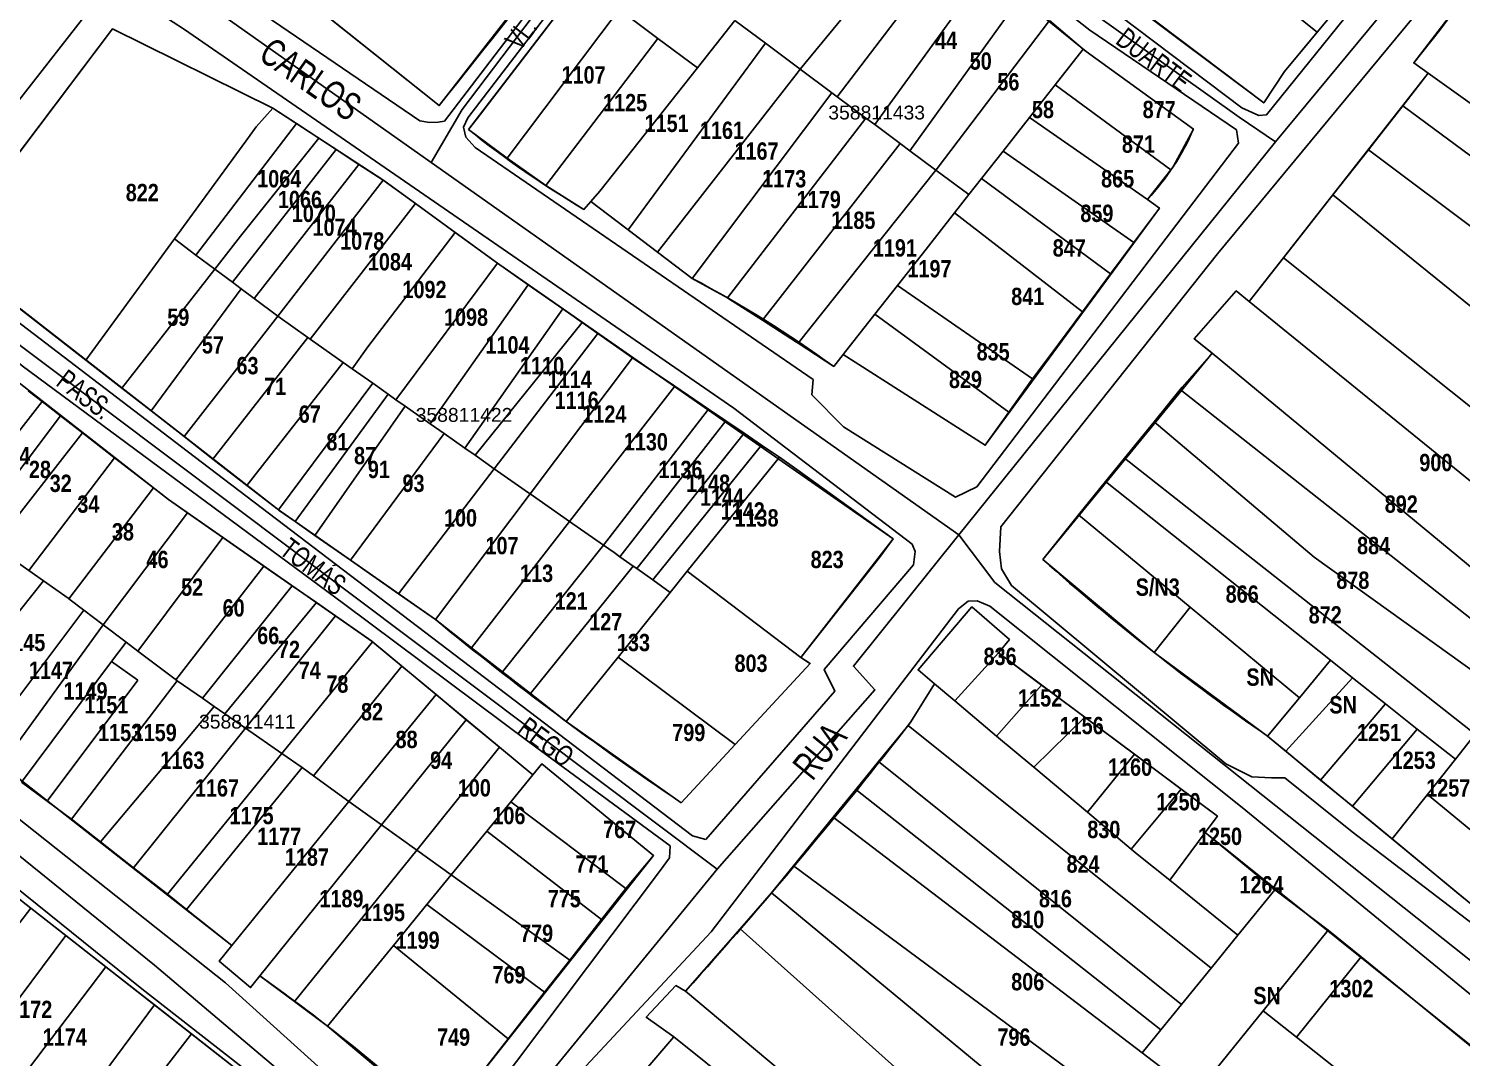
# Model space of a CAD drawing. Extents: x 199665 to 201826, y 4836581 to 4838476.
# Drawn here: x 200654.4 to 200861.5, y 4837666.3 to 4837814.9 of the extents above; entities that cross this region are included whole.
import ezdxf
from ezdxf.enums import TextEntityAlignment as Align

# ---------------------------------------------------------------- set-up
doc = ezdxf.new("R2010")
doc.units = 0
doc.header["$LTSCALE"] = 1.5
doc.header["$MEASUREMENT"] = 0
for name, color, linetype in [('CD-MALHA-LOTES', 40, 'CONTINUOUS'), ('CD_TXT_QUADRA', 7, 'CONTINUOUS'), ('RU-QUADRAS', 6, 'CONTINUOUS'), ('SV-EIXO-RUA-N-PAV', 6, 'CONTINUOUS'), ('SV-EIXO-RUA-PAV', 20, 'CONTINUOUS'), ('SV-RUA-NAO-PAV-S-GUIA-C-GUIA', 7, 'CONTINUOUS'), ('SV-RUA-PAVIM-S-GUIA-C-GUIA', 7, 'CONTINUOUS'), ('SV-TXT-RUA-N-PAV-S-GUIA-C-GUIA', 7, 'CONTINUOUS'), ('SV-TXT-RUA-PAV-S-GUIA-C-GUIA', 7, 'CONTINUOUS'), ('Th_NmrPort', 1, 'CONTINUOUS')]:
    doc.layers.add(name, color=color, linetype=linetype)
doc.styles.add('ARIAL', font='ARIAL.TTF')
doc.styles.add('MONOTXT', font='ARIAL.TTF', dxfattribs={"height": 0.2})
doc.styles.get("Standard").update_dxf_attribs({"font": 'swisscbo.ttf'})

msp = doc.modelspace()

# ---------------------------------------------------------------- linework, layer by layer
at = {"layer": 'CD-MALHA-LOTES', "linetype": 'Continuous'}
for p, q in [((200751.62, 4837852.58), (200713.73, 4837803.77)), ((200713.73, 4837803.77), (200679.52, 4837831.05)), ((200783.49, 4837830.42), (200765.92, 4837809.01)), ((200821.08, 4837830.01), (200840.63, 4837814.39)), ((200788.14, 4837827.13), (200771.27, 4837805.04)), ((200776.69, 4837801.01), (200792.92, 4837823.42)), ((200734.37, 4837821.66), (200719.21, 4837801.88)), ((200858.32, 4837814.61), (200862.75, 4837820.57)), ((200797.88, 4837819.57), (200781.76, 4837797.24)), ((200832.92, 4837804.16), (200813.04, 4837819.11)), ((200844.64, 4837819.21), (200840.63, 4837814.39)), ((200739.73, 4837817.66), (200723.57, 4837796.16)), ((200745.35, 4837813.46), (200739.73, 4837817.66)), ((200642.3, 4837782.81), (200666.5, 4837814.84)), ((200666.5, 4837814.84), (200689.67, 4837803.41)), ((200756.46, 4837816.05), (200751.05, 4837809.21)), ((200756.46, 4837816.05), (200760.88, 4837812.76)), ((200801.98, 4837816.08), (200785.7, 4837794.68)), ((200801.98, 4837816.08), (200806.83, 4837811.92)), ((200840.63, 4837814.39), (200835.91, 4837808.7)), ((200854.62, 4837809.92), (200858.32, 4837814.61)), ((200729.13, 4837792.21), (200745.35, 4837813.46)), ((200741.06, 4837785.81), (200760.88, 4837812.76)), ((200745.35, 4837813.46), (200751.05, 4837809.21)), ((200760.88, 4837812.76), (200765.92, 4837809.01)), ((200806.83, 4837811.92), (200802.76, 4837806.75)), ((200806.83, 4837811.92), (200807.25, 4837811.56)), ((200807.25, 4837811.56), (200822.76, 4837800.38)), ((200751.05, 4837809.21), (200736.95, 4837791.39)), ((200765.47, 4837808.47), (200745.31, 4837782.6)), ((200765.92, 4837809.01), (200765.47, 4837808.47)), ((200765.92, 4837809.01), (200770.49, 4837805.61)), ((200835.91, 4837808.7), (200832.92, 4837804.16)), ((200853.04, 4837803.75), (200856.7, 4837808.43)), ((200856.7, 4837808.43), (200854.62, 4837809.92)), ((200862.76, 4837804.1), (200856.7, 4837808.43)), ((200802.76, 4837806.75), (200799.07, 4837802.06)), ((200802.76, 4837806.75), (200819.48, 4837794.48)), ((200770.49, 4837805.61), (200750.32, 4837778.8)), ((200771.27, 4837805.04), (200770.49, 4837805.61)), ((200771.27, 4837805.04), (200775.4, 4837801.96)), ((200689.67, 4837803.41), (200687.25, 4837800.68)), ((200689.67, 4837803.41), (200693.1, 4837801.17)), ((200719.21, 4837801.88), (200717.97, 4837800.31)), ((200775.4, 4837801.96), (200755.42, 4837775.99)), ((200775.4, 4837801.96), (200776.69, 4837801.01)), ((200799.07, 4837802.06), (200795.25, 4837797.2)), ((200799.07, 4837802.06), (200816.14, 4837790.21)), ((200849.02, 4837798.62), (200853.04, 4837803.75)), ((200853.04, 4837803.75), (200870.41, 4837790.88)), ((200693.1, 4837801.17), (200678.57, 4837782.18)), ((200687.25, 4837800.68), (200686.16, 4837799.17)), ((200693.1, 4837801.17), (200696.32, 4837799.06)), ((200717.97, 4837800.31), (200723.57, 4837796.16)), ((200776.69, 4837801.01), (200780.38, 4837798.27)), ((200822.76, 4837800.38), (200819.83, 4837794.93)), ((200686.16, 4837799.17), (200675.45, 4837784.52)), ((200696.32, 4837799.06), (200685.01, 4837784.88)), ((200696.32, 4837799.06), (200698.82, 4837797.43)), ((200780.38, 4837798.27), (200760.47, 4837772.75)), ((200780.38, 4837798.27), (200781.76, 4837797.24)), ((200848.05, 4837797.38), (200849.02, 4837798.62)), ((200698.82, 4837797.43), (200683.84, 4837778.24)), ((200698.82, 4837797.43), (200702.12, 4837795.27)), ((200723.57, 4837796.16), (200729.13, 4837792.21)), ((200781.76, 4837797.24), (200785.52, 4837794.45)), ((200795.25, 4837797.2), (200792.12, 4837793.23)), ((200795.25, 4837797.2), (200814.17, 4837784)), ((200848.05, 4837797.38), (200842.91, 4837790.85)), ((200865.35, 4837784.4), (200848.05, 4837797.38)), ((200702.12, 4837795.27), (200686.97, 4837775.89)), ((200702.12, 4837795.27), (200705.64, 4837792.97)), ((200785.52, 4837794.45), (200765.63, 4837769.42)), ((200785.7, 4837794.68), (200785.52, 4837794.45)), ((200790.29, 4837790.9), (200785.52, 4837794.45)), ((200819.48, 4837794.48), (200816.14, 4837790.21)), ((200819.83, 4837794.93), (200819.48, 4837794.48)), ((200705.64, 4837792.97), (200690.38, 4837773.34)), ((200705.64, 4837792.97), (200710.28, 4837789.61)), ((200734.64, 4837788.77), (200729.13, 4837792.21)), ((200736.95, 4837791.39), (200735.65, 4837789.91)), ((200790.29, 4837790.9), (200792.12, 4837793.23)), ((200792.12, 4837793.23), (200810.78, 4837779.44)), ((200710.28, 4837789.61), (200695.07, 4837770.03)), ((200710.28, 4837789.61), (200716.03, 4837785.42)), ((200735.65, 4837789.91), (200734.64, 4837788.77)), ((200741.06, 4837785.81), (200735.65, 4837789.91)), ((200790.29, 4837790.9), (200788.23, 4837788.28)), ((200816.14, 4837790.21), (200817.85, 4837788.95)), ((200835.77, 4837781.78), (200842.91, 4837790.85)), ((200842.91, 4837790.85), (200892.9, 4837750.48)), ((200784.11, 4837783.03), (200788.23, 4837788.28)), ((200788.23, 4837788.28), (200806.72, 4837773.99)), ((200817.85, 4837788.95), (200814.17, 4837784)), ((200716.03, 4837785.42), (200703.4, 4837768.93)), ((200716.03, 4837785.42), (200722.14, 4837780.99)), ((200745.31, 4837782.6), (200741.06, 4837785.81)), ((200662.64, 4837767), (200675.45, 4837784.52)), ((200675.45, 4837784.52), (200678.57, 4837782.18)), ((200685.01, 4837784.88), (200681.3, 4837780.14)), ((200814.17, 4837784), (200810.78, 4837779.44)), ((200662.64, 4837767), (200642.3, 4837782.81)), ((200678.57, 4837782.18), (200681.3, 4837780.14)), ((200750.32, 4837778.8), (200745.31, 4837782.6)), ((200779.96, 4837777.77), (200784.11, 4837783.03)), ((200830.82, 4837775.48), (200835.77, 4837781.78)), ((200835.77, 4837781.78), (200886.06, 4837741.71)), ((200681.3, 4837780.14), (200667.84, 4837762.95)), ((200681.3, 4837780.14), (200683.84, 4837778.24)), ((200722.14, 4837780.99), (200707.48, 4837761.27)), ((200722.14, 4837780.99), (200726.57, 4837777.89)), ((200810.78, 4837779.44), (200806.72, 4837773.99)), ((200685.12, 4837777.28), (200672.09, 4837759.65)), ((200683.84, 4837778.24), (200685.12, 4837777.28)), ((200685.12, 4837777.28), (200686.97, 4837775.89)), ((200726.57, 4837777.89), (200712.44, 4837757.78)), ((200726.57, 4837777.89), (200731.59, 4837774.38)), ((200755.42, 4837775.99), (200750.32, 4837778.8)), ((200776.7, 4837773.62), (200779.96, 4837777.77)), ((200779.96, 4837777.77), (200799.5, 4837764.28)), ((200822.86, 4837770.09), (200828.95, 4837777)), ((200828.95, 4837777), (200830.82, 4837775.48)), ((200686.97, 4837775.89), (200690.38, 4837773.34)), ((200755.62, 4837775.87), (200755.42, 4837775.99)), ((200760.47, 4837772.75), (200755.62, 4837775.87)), ((200830.82, 4837775.48), (200880.76, 4837734.9)), ((200690.38, 4837773.34), (200676.85, 4837755.94)), ((200690.38, 4837773.34), (200694.72, 4837770.27)), ((200731.59, 4837774.38), (200717.45, 4837754.27)), ((200731.59, 4837774.38), (200734.41, 4837772.41)), ((200765.39, 4837769.58), (200760.47, 4837772.75)), ((200772.14, 4837767.82), (200776.7, 4837773.62)), ((200776.7, 4837773.62), (200796.06, 4837759.47)), ((200806.72, 4837773.99), (200803.24, 4837769.31)), ((200734.41, 4837772.41), (200718.91, 4837753.24)), ((200736.66, 4837770.83), (200721.68, 4837751.29)), ((200734.41, 4837772.41), (200736.66, 4837770.83)), ((200736.66, 4837770.83), (200741.68, 4837767.32)), ((200694.72, 4837770.27), (200681.02, 4837752.7)), ((200694.72, 4837770.27), (200695.07, 4837770.03)), ((200695.07, 4837770.03), (200699.86, 4837766.65)), ((200703.4, 4837768.93), (200701.17, 4837765.73)), ((200765.63, 4837769.42), (200765.39, 4837769.58)), ((200770.77, 4837766.08), (200765.63, 4837769.42)), ((200803.24, 4837769.31), (200799.5, 4837764.28)), ((200823.74, 4837769.4), (200822.86, 4837770.09)), ((200825.47, 4837767.98), (200823.74, 4837769.4)), ((200667.84, 4837762.95), (200662.64, 4837767)), ((200699.86, 4837766.65), (200685.91, 4837748.89)), ((200699.86, 4837766.65), (200701.17, 4837765.73)), ((200741.68, 4837767.32), (200726.86, 4837747.66)), ((200741.68, 4837767.32), (200747.78, 4837763.21)), ((200772.14, 4837767.82), (200770.77, 4837766.08)), ((200792.67, 4837754.7), (200772.14, 4837767.82)), ((200821.15, 4837763.1), (200825.47, 4837767.98)), ((200825.47, 4837767.98), (200874.79, 4837727.25)), ((200701.17, 4837765.73), (200704.12, 4837763.65)), ((200654.33, 4837762.58), (200656.31, 4837761.04)), ((200672.09, 4837759.65), (200667.84, 4837762.95)), ((200704.12, 4837763.65), (200690.48, 4837745.35)), ((200704.12, 4837763.65), (200706.33, 4837762.09)), ((200747.78, 4837763.21), (200732.59, 4837743.67)), ((200747.78, 4837763.21), (200752.68, 4837759.9)), ((200799.35, 4837764.09), (200796.06, 4837759.47)), ((200799.5, 4837764.28), (200799.35, 4837764.09)), ((200817.07, 4837758.07), (200820.85, 4837762.73)), ((200820.85, 4837762.73), (200821.15, 4837763.1)), ((200820.85, 4837762.73), (200871.4, 4837722.9)), ((200656.31, 4837761.04), (200643.39, 4837744.39)), ((200656.31, 4837761.04), (200658.98, 4837758.97)), ((200706.33, 4837762.09), (200692.89, 4837743.66)), ((200708.8, 4837760.34), (200695.77, 4837741.65)), ((200706.33, 4837762.09), (200707.48, 4837761.27)), ((200707.48, 4837761.27), (200708.8, 4837760.34)), ((200708.8, 4837760.34), (200712.44, 4837757.78)), ((200658.98, 4837758.97), (200646.41, 4837742.26)), ((200658.98, 4837758.97), (200662.15, 4837756.51)), ((200676.85, 4837755.94), (200672.09, 4837759.65)), ((200752.68, 4837759.9), (200737.46, 4837740.28)), ((200752.68, 4837759.9), (200755.18, 4837758.22)), ((200796.06, 4837759.47), (200792.67, 4837754.7)), ((200662.15, 4837756.51), (200649.39, 4837740.15)), ((200662.15, 4837756.51), (200666.8, 4837752.9)), ((200714.44, 4837756.38), (200700.89, 4837738.08)), ((200712.44, 4837757.78), (200714.44, 4837756.38)), ((200714.44, 4837756.38), (200717.45, 4837754.27)), ((200755.18, 4837758.22), (200739.85, 4837738.6)), ((200757.81, 4837756.44), (200742.28, 4837736.88)), ((200755.18, 4837758.22), (200757.81, 4837756.44)), ((200757.81, 4837756.44), (200760.34, 4837754.73)), ((200812.8, 4837752.82), (200817.07, 4837758.07)), ((200817.07, 4837758.07), (200840.24, 4837738.55)), ((200681.02, 4837752.7), (200676.85, 4837755.94)), ((200717.45, 4837754.27), (200718.91, 4837753.24)), ((200760.34, 4837754.73), (200744.59, 4837735.24)), ((200760.34, 4837754.73), (200762.92, 4837752.99)), ((200666.8, 4837752.9), (200654.41, 4837736.6)), ((200666.8, 4837752.9), (200672.43, 4837748.53)), ((200685.91, 4837748.89), (200681.02, 4837752.7)), ((200718.91, 4837753.24), (200721.68, 4837751.29)), ((200762.92, 4837752.99), (200749.6, 4837736.49)), ((200762.92, 4837752.99), (200765.45, 4837751.17)), ((200810.06, 4837749.44), (200812.8, 4837752.82)), ((200812.8, 4837752.82), (200863.5, 4837712.94)), ((200721.68, 4837751.29), (200707.84, 4837733.23)), ((200721.68, 4837751.29), (200726.64, 4837747.82)), ((200765.45, 4837751.17), (200779.35, 4837741.2)), ((200672.43, 4837748.53), (200660.21, 4837732.5)), ((200672.43, 4837748.53), (200674.59, 4837746.85)), ((200690.48, 4837745.35), (200685.91, 4837748.89)), ((200806.17, 4837744.65), (200810.06, 4837749.44)), ((200810.06, 4837749.44), (200842.58, 4837723.65)), ((200674.59, 4837746.85), (200677.35, 4837744.93)), ((200726.86, 4837747.66), (200713.18, 4837729.51)), ((200726.64, 4837747.82), (200726.86, 4837747.66)), ((200726.86, 4837747.66), (200732.59, 4837743.67)), ((200677.35, 4837744.93), (200665.17, 4837728.74)), ((200677.35, 4837744.93), (200682.44, 4837741.38)), ((200690.6, 4837745.26), (200690.48, 4837745.35)), ((200692.89, 4837743.66), (200690.6, 4837745.26)), ((200800.97, 4837738.19), (200806.17, 4837744.65)), ((200806.17, 4837744.65), (200822.28, 4837731.31)), ((200695.77, 4837741.65), (200692.89, 4837743.66)), ((200732.59, 4837743.67), (200718.41, 4837725.44)), ((200732.59, 4837743.67), (200737.46, 4837740.28)), ((200682.44, 4837741.38), (200670.18, 4837724.96)), ((200682.44, 4837741.38), (200688.38, 4837737.25)), ((200700.89, 4837738.08), (200695.77, 4837741.65)), ((200737.46, 4837740.28), (200722.86, 4837721.98)), ((200737.46, 4837740.28), (200739.02, 4837739.19)), ((200779.35, 4837741.2), (200777.37, 4837738.49)), ((200652.79, 4837737.75), (200654.41, 4837736.6)), ((200707.84, 4837733.23), (200700.89, 4837738.08)), ((200739.02, 4837739.19), (200739.85, 4837738.6)), ((200739.85, 4837738.6), (200741.77, 4837737.24)), ((200777.37, 4837738.49), (200766.03, 4837724.02)), ((200817.1, 4837724.75), (200800.97, 4837738.19)), ((200840.24, 4837738.55), (200867.99, 4837718.6)), ((200654.41, 4837736.6), (200656.54, 4837735.1)), ((200688.38, 4837737.25), (200675.68, 4837720.81)), ((200688.38, 4837737.25), (200692.48, 4837734.39)), ((200741.77, 4837737.24), (200726.93, 4837718.81)), ((200741.77, 4837737.24), (200742.28, 4837736.88)), ((200742.28, 4837736.88), (200744.59, 4837735.24)), ((200749.6, 4837736.49), (200747.13, 4837733.43)), ((200749.6, 4837736.49), (200766.03, 4837724.02)), ((200656.54, 4837735.1), (200640.99, 4837715.65)), ((200656.54, 4837735.1), (200660.09, 4837732.59)), ((200692.48, 4837734.39), (200679.49, 4837718.15)), ((200692.48, 4837734.39), (200695.98, 4837731.96)), ((200747.13, 4837733.43), (200739.59, 4837724.08)), ((200744.59, 4837735.24), (200747.13, 4837733.43)), ((200660.09, 4837732.59), (200660.21, 4837732.5)), ((200660.21, 4837732.5), (200662.35, 4837730.87)), ((200695.98, 4837731.96), (200682.75, 4837715.88)), ((200695.98, 4837731.96), (200698.73, 4837730.04)), ((200713.18, 4837729.51), (200707.84, 4837733.23)), ((200782.97, 4837722.23), (200790.71, 4837731.35)), ((200790.71, 4837731.35), (200796.17, 4837726.63)), ((200662.35, 4837730.87), (200647.25, 4837710.77)), ((200662.35, 4837730.87), (200665.17, 4837728.74)), ((200698.73, 4837730.04), (200685.72, 4837713.82)), ((200698.73, 4837730.04), (200703.98, 4837726.39)), ((200718.41, 4837725.44), (200713.18, 4837729.51)), ((200822.28, 4837731.31), (200817.1, 4837724.75)), ((200838.09, 4837718.23), (200822.28, 4837731.31)), ((200665.17, 4837728.74), (200650.38, 4837708.33)), ((200665.17, 4837728.74), (200668.48, 4837726.24)), ((200668.48, 4837726.24), (200666.38, 4837723.44)), ((200668.48, 4837726.24), (200670.18, 4837724.96)), ((200704.11, 4837726.28), (200690.98, 4837710.15)), ((200703.98, 4837726.39), (200704.11, 4837726.28)), ((200704.11, 4837726.28), (200708.33, 4837722.78)), ((200722.86, 4837721.98), (200718.41, 4837725.44)), ((200796.17, 4837726.63), (200794.6, 4837724.69)), ((200666.38, 4837723.44), (200653.35, 4837706.02)), ((200666.38, 4837723.44), (200670.16, 4837720.76)), ((200670.18, 4837724.96), (200675.54, 4837720.91)), ((200739.59, 4837724.08), (200732.1, 4837714.8)), ((200739.59, 4837724.08), (200756.53, 4837711.48)), ((200767.38, 4837723.16), (200756.53, 4837711.48)), ((200766.03, 4837724.02), (200767.27, 4837723.24)), ((200767.27, 4837723.24), (200767.38, 4837723.16)), ((200794.6, 4837724.69), (200788.26, 4837717.77)), ((200794.6, 4837724.69), (200800.81, 4837720.06)), ((200817.28, 4837724.6), (200817.1, 4837724.75)), ((200833.48, 4837712.66), (200817.28, 4837724.6)), ((200842.58, 4837723.65), (200838.09, 4837718.23)), ((200845.78, 4837721.11), (200842.58, 4837723.65)), ((200708.33, 4837722.78), (200695.56, 4837706.93)), ((200708.33, 4837722.78), (200713.27, 4837718.69)), ((200726.93, 4837718.81), (200722.86, 4837721.98)), ((200785.33, 4837720.22), (200782.97, 4837722.23)), ((200845.78, 4837721.11), (200836.11, 4837710.49)), ((200850.53, 4837717.34), (200845.78, 4837721.11)), ((200670.16, 4837720.76), (200657.05, 4837703.27)), ((200675.86, 4837720.68), (200660.56, 4837700.68)), ((200675.54, 4837720.91), (200675.68, 4837720.81)), ((200675.68, 4837720.81), (200675.86, 4837720.68)), ((200675.86, 4837720.68), (200679.49, 4837718.15)), ((200785.33, 4837720.22), (200781.93, 4837714.74)), ((200788.26, 4837717.77), (200785.33, 4837720.22)), ((200800.81, 4837720.06), (200794.31, 4837712.69)), ((200800.81, 4837720.06), (200807.05, 4837715.4)), ((200681.18, 4837716.98), (200664.78, 4837697.39)), ((200679.49, 4837718.15), (200681.18, 4837716.98)), ((200681.18, 4837716.98), (200682.75, 4837715.88)), ((200713.27, 4837718.69), (200700.69, 4837703.25)), ((200713.27, 4837718.69), (200717.65, 4837715.05)), ((200732.1, 4837714.8), (200726.93, 4837718.81)), ((200794.31, 4837712.69), (200788.26, 4837717.77)), ((200838.09, 4837718.23), (200833.48, 4837712.66)), ((200850.53, 4837717.34), (200841.15, 4837706.33)), ((200855.13, 4837713.69), (200850.53, 4837717.34)), ((200682.75, 4837715.88), (200685.72, 4837713.82)), ((200717.65, 4837715.05), (200705.41, 4837699.86)), ((200717.65, 4837715.05), (200722.45, 4837711.07)), ((200748.7, 4837703.06), (200732.1, 4837714.8)), ((200807.05, 4837715.4), (200799.68, 4837708.19)), ((200807.05, 4837715.4), (200814.23, 4837710.05)), ((200685.72, 4837713.82), (200669.56, 4837693.67)), ((200685.72, 4837713.82), (200690.98, 4837710.15)), ((200777.26, 4837709.03), (200781.51, 4837714.22)), ((200781.93, 4837714.74), (200781.51, 4837714.22)), ((200781.51, 4837714.22), (200825.31, 4837679.16)), ((200799.68, 4837708.19), (200794.31, 4837712.69)), ((200855.13, 4837713.69), (200845.76, 4837702.54)), ((200860.63, 4837709.33), (200855.13, 4837713.69)), ((200863.5, 4837712.94), (200860.63, 4837709.33)), ((200722.45, 4837711.07), (200710.48, 4837696.22)), ((200722.45, 4837711.07), (200727.28, 4837707.07)), ((200756.53, 4837711.48), (200748.7, 4837703.06)), ((200836.11, 4837710.49), (200833.48, 4837712.66)), ((200690.98, 4837710.15), (200674.46, 4837689.84)), ((200693.9, 4837708.12), (200690.98, 4837710.15)), ((200727.28, 4837707.07), (200728.57, 4837708.68)), ((200728.57, 4837708.68), (200744.73, 4837695.42)), ((200773.94, 4837704.97), (200777.26, 4837709.03)), ((200777.26, 4837709.03), (200821.04, 4837673.91)), ((200814.23, 4837710.05), (200807.46, 4837701.67)), ((200814.23, 4837710.05), (200820.98, 4837705.02)), ((200841.15, 4837706.33), (200836.11, 4837710.49)), ((200860.63, 4837709.33), (200856.59, 4837704.25)), ((200693.9, 4837708.12), (200677.21, 4837687.65)), ((200695.56, 4837706.93), (200693.9, 4837708.12)), ((200695.56, 4837706.93), (200700.69, 4837703.25)), ((200727.28, 4837707.07), (200724.09, 4837703.17)), ((200807.46, 4837701.67), (200799.68, 4837708.19)), ((200657.05, 4837703.27), (200653.35, 4837706.02)), ((200770.67, 4837700.96), (200773.94, 4837704.97)), ((200773.94, 4837704.97), (200818.05, 4837670.23)), ((200820.98, 4837705.02), (200813.78, 4837696.37)), ((200820.98, 4837705.02), (200826.23, 4837701.09)), ((200845.76, 4837702.54), (200841.15, 4837706.33)), ((200660.56, 4837700.68), (200657.05, 4837703.27)), ((200683.75, 4837682.45), (200700.69, 4837703.25)), ((200700.69, 4837703.25), (200705.41, 4837699.86)), ((200724.09, 4837703.17), (200720.62, 4837698.94)), ((200724.09, 4837703.17), (200740.69, 4837690.64)), ((200851.49, 4837697.82), (200845.76, 4837702.54)), ((200856.59, 4837704.25), (200851.49, 4837697.82)), ((200856.59, 4837704.25), (200866.95, 4837695.72)), ((200660.77, 4837700.52), (200660.56, 4837700.68)), ((200664.78, 4837697.39), (200660.77, 4837700.52)), ((200764.95, 4837693.93), (200770.67, 4837700.96)), ((200815.36, 4837666.93), (200770.67, 4837700.96)), ((200813.78, 4837696.37), (200807.46, 4837701.67)), ((200826.23, 4837701.09), (200824.47, 4837698.73)), ((200705.41, 4837699.86), (200687.82, 4837678.04)), ((200705.41, 4837699.86), (200710.48, 4837696.22)), ((200720.62, 4837698.94), (200715.46, 4837692.64)), ((200720.62, 4837698.94), (200737.2, 4837686.19)), ((200824.47, 4837698.73), (200819.35, 4837691.85)), ((200824.47, 4837698.73), (200834.53, 4837690.49)), ((200669.56, 4837693.67), (200664.78, 4837697.39)), ((200710.48, 4837696.22), (200692.82, 4837674.32)), ((200710.48, 4837696.22), (200715.46, 4837692.64)), ((200814.65, 4837695.63), (200813.78, 4837696.37)), ((200861.92, 4837689.21), (200851.49, 4837697.82)), ((200744.73, 4837695.42), (200740.69, 4837690.64)), ((200819.35, 4837691.85), (200814.65, 4837695.63)), ((200674.19, 4837690.06), (200669.56, 4837693.67)), ((200715.46, 4837692.64), (200711.94, 4837688.34)), ((200715.46, 4837692.64), (200732.61, 4837680.33)), ((200761.79, 4837690.05), (200764.95, 4837693.93)), ((200764.95, 4837693.93), (200818.25, 4837654.54)), ((200649.9, 4837691.56), (200654.71, 4837687.8)), ((200674.46, 4837689.84), (200674.19, 4837690.06)), ((200740.69, 4837690.64), (200737.2, 4837686.19)), ((200757.25, 4837684.86), (200761.79, 4837690.05)), ((200761.79, 4837690.05), (200813.09, 4837647.64)), ((200829.17, 4837683.9), (200819.35, 4837691.85)), ((200829.17, 4837683.9), (200834.53, 4837690.49)), ((200834.53, 4837690.49), (200842.26, 4837684.66)), ((200677.21, 4837687.65), (200674.46, 4837689.84)), ((200711.94, 4837688.34), (200707.12, 4837682.45)), ((200711.94, 4837688.34), (200728.95, 4837675.67)), ((200654.71, 4837687.8), (200636.39, 4837664.29)), ((200654.71, 4837687.8), (200659.74, 4837683.87)), ((200683.75, 4837682.45), (200677.21, 4837687.65)), ((200737.2, 4837686.19), (200732.61, 4837680.33)), ((200659.74, 4837683.87), (200642, 4837660.12)), ((200659.74, 4837683.87), (200665.54, 4837679.34)), ((200749.33, 4837675.81), (200757.25, 4837684.86)), ((200757.25, 4837684.86), (200785.96, 4837659.17)), ((200825.31, 4837679.16), (200829.17, 4837683.9)), ((200842.26, 4837684.66), (200832.83, 4837673)), ((200842.26, 4837684.66), (200847, 4837680.79)), ((200681.9, 4837680.18), (200683.75, 4837682.45)), ((200707.12, 4837682.45), (200697.57, 4837670.79)), ((200707.12, 4837682.45), (200723.68, 4837668.94)), ((200686.47, 4837676.36), (200681.9, 4837680.18)), ((200732.61, 4837680.33), (200728.95, 4837675.67)), ((200847, 4837680.79), (200837.66, 4837669.18)), ((200847, 4837680.79), (200863.01, 4837667.76)), ((200665.54, 4837679.34), (200647.7, 4837655.88)), ((200665.54, 4837679.34), (200672.58, 4837673.85)), ((200687.82, 4837678.04), (200686.47, 4837676.36)), ((200692.82, 4837674.32), (200687.82, 4837678.04)), ((200825.31, 4837679.16), (200821.04, 4837673.91)), ((200728.95, 4837675.67), (200723.68, 4837668.94)), ((200743.67, 4837672.07), (200747.96, 4837676.63)), ((200747.96, 4837676.63), (200749.33, 4837675.81)), ((200749.33, 4837675.81), (200802.69, 4837631.25)), ((200672.58, 4837673.85), (200655.12, 4837650.35)), ((200672.58, 4837673.85), (200677.93, 4837669.67)), ((200697.57, 4837670.79), (200692.82, 4837674.32)), ((200821.04, 4837673.91), (200818.05, 4837670.23)), ((200747.64, 4837669.25), (200743.67, 4837672.07)), ((200832.83, 4837673), (200823.14, 4837661.01)), ((200832.83, 4837673), (200837.66, 4837669.18)), ((200677.93, 4837669.67), (200659.71, 4837646.24)), ((200677.93, 4837669.67), (200683.53, 4837665.3)), ((200714.2, 4837656.85), (200697.57, 4837670.79)), ((200747.64, 4837669.25), (200742.72, 4837663.52)), ((200799.92, 4837627.41), (200747.64, 4837669.25)), ((200818.05, 4837670.23), (200815.36, 4837666.93)), ((200723.68, 4837668.94), (200714.2, 4837656.85)), ((200837.66, 4837669.18), (200887.31, 4837630)), ((200823.14, 4837661.01), (200815.36, 4837666.93))]:
    msp.add_line(p, q, dxfattribs=at)
for p in [(200737.46, 4837740.28), (200740.69, 4837690.64)]:
    msp.add_point(p, dxfattribs=at)
at = {"layer": 'RU-QUADRAS', "color": 6, "linetype": 'Continuous'}
for points in [[(200679.52, 4837831.05), (200728.83, 4837895.31), (200726.25, 4837897.37), (200729.72, 4837902.37), (200733.1, 4837900.15), (200758.97, 4837932.37), (200791.12, 4837906.94, -0.015955), (200713.73, 4837803.77)], [(200761.91, 4837856.93, 0.022612), (200797.64, 4837908.03), (200805.79, 4837903.15), (200804.32, 4837901.03), (200825.7, 4837884.53), (200836.01, 4837877.68), (200869.61, 4837852.62), (200855.68, 4837835.07), (200847.35, 4837822.48), (200835.91, 4837808.7), (200832.92, 4837804.16), (200780.68, 4837843.61)], [(200717.97, 4837800.31), (200755.27, 4837848.91), (200767.83, 4837841.49), (200788.14, 4837827.13), (200807.25, 4837811.56), (200822.76, 4837800.38, -0.08533), (200816.14, 4837790.21), (200817.85, 4837788.95), (200792.67, 4837754.7), (200772.14, 4837767.82), (200770.77, 4837766.08, 0.034358), (200750.32, 4837778.8), (200735.65, 4837789.91), (200734.64, 4837788.77, -0.034878)], [(200800.97, 4837738.19), (200825.47, 4837767.98), (200822.86, 4837770.09), (200828.95, 4837777), (200830.82, 4837775.48), (200856.7, 4837808.43), (200854.62, 4837809.92), (200862.75, 4837820.57), (200862, 4837820.98), (200867.29, 4837827.66), (200868.8, 4837826.59), (200882.51, 4837843.61, 0.019879), (200990.42, 4837760.71, 0.021216), (200951.56, 4837713.02), (200953.52, 4837711.48), (200950.26, 4837707.86), (200948.13, 4837709.56), (200925.44, 4837680.46), (200927.7, 4837678.87), (200924.97, 4837675.72), (200921.74, 4837678.1), (200905.92, 4837656.57), (200862.62, 4837688.63), (200833.45, 4837712.68, -0.029729)], [(200642.3, 4837782.81), (200666.5, 4837814.84), (200689.67, 4837803.41), (200705.71, 4837792.92), (200722.01, 4837781.08), (200779.35, 4837741.2), (200766.03, 4837724.02), (200767.38, 4837723.16), (200748.7, 4837703.06, -0.023069), (200713.18, 4837729.51), (200690.48, 4837745.35)], [(200609.39, 4837742.67), (200632.1, 4837771.06), (200631.13, 4837771.82), (200635.37, 4837777.42), (200674.59, 4837746.85), (200704.02, 4837726.36), (200727.28, 4837707.07), (200728.57, 4837708.68), (200744.73, 4837695.42), (200714.2, 4837656.85, 0.02913), (200687.82, 4837678.04), (200686.47, 4837676.36), (200681.9, 4837680.18), (200683.75, 4837682.45), (200623.24, 4837729.79), (200623.93, 4837730.65)]]:
    msp.add_lwpolyline(points, format="xyb", close=True, dxfattribs=at)
msp.add_lwpolyline([(200742.72, 4837663.52), (200747.64, 4837669.25), (200743.67, 4837672.07), (200747.96, 4837676.63), (200749.33, 4837675.81, 0.017319), (200781.93, 4837714.74), (200785.33, 4837720.22), (200782.97, 4837722.23), (200790.71, 4837731.35), (200796.17, 4837726.63), (200794.6, 4837724.69), (200826.23, 4837701.09), (200824.47, 4837698.73), (200896.28, 4837641.2)], format="xyb", dxfattribs=at)
msp.add_lwpolyline([(200556.82, 4837674.08), (200557.41, 4837676.45), (200596.23, 4837725.81), (200619.23, 4837708.23), (200622.65, 4837712.84), (200706.44, 4837647.34), (200692.43, 4837628.3), (200690.38, 4837629.84), (200659.85, 4837590.67), (200641.63, 4837603.81), (200643.1, 4837605.77), (200600.02, 4837637.61), (200598.58, 4837635.77), (200570.97, 4837660.48), (200557.64, 4837671.59)], close=True, dxfattribs=at)
at = {"layer": 'SV-EIXO-RUA-N-PAV'}
for p, q in [((200712.59, 4837795.56), (200663.61, 4837830.1)), ((200788.86, 4837741.76), (200712.59, 4837795.56)), ((200672.56, 4837679.6), (200594.06, 4837742.8)), ((200794.04, 4837734.85), (200788.86, 4837741.76)), ((200907.26, 4837644.97), (200794.04, 4837734.85)), ((200713.95, 4837644.66), (200672.56, 4837679.6))]:
    msp.add_line(p, q, dxfattribs=at)
for points in [[(200712.59, 4837795.56), (200717.04, 4837803.19), (200756.91, 4837855.8), (200799.05, 4837915.7)], [(200834.65, 4837798.54), (200829.39, 4837802.09), (200808.08, 4837817.26), (200783.76, 4837836.23), (200756.91, 4837855.8)], [(200881.09, 4837854.56), (200834.65, 4837798.54), (200788.86, 4837741.76), (200773.61, 4837722.78), (200776.71, 4837719.37), (200753.89, 4837693.44), (200713.95, 4837644.66), (200671.94, 4837593.93)]]:
    msp.add_lwpolyline(points, dxfattribs=at)
at = {"layer": 'SV-EIXO-RUA-PAV'}
msp.add_lwpolyline([(200630.77, 4837785.85), (200753.89, 4837693.44)], dxfattribs=at)
at = {"layer": 'SV-RUA-NAO-PAV-S-GUIA-C-GUIA'}
for points in [[(200795.12, 4837911.94), (200741.61, 4837837.04), (200714.49, 4837801.52), (200713.56, 4837801.35), (200712.31, 4837801.34), (200710.91, 4837801.55), (200688.57, 4837816.78), (200678.81, 4837824.75), (200676.46, 4837827.18), (200675.91, 4837829.86), (200675.29, 4837831.77), (200675.77, 4837833.64)], [(200874.1, 4837856.8), (200874.89, 4837855.82), (200874.17, 4837853.05), (200833.33, 4837802.43), (200832.23, 4837802.31), (200829.76, 4837803.46), (200761.58, 4837854.91), (200760.26, 4837856.22), (200760.33, 4837857.97), (200798.66, 4837911.04)], [(200885.91, 4837848.98), (200941.82, 4837804.06), (200961.74, 4837785.94), (200991.52, 4837762.88), (200993.35, 4837760.66), (200994.31, 4837759), (200993.67, 4837756.93), (200965.82, 4837722.09), (200918.41, 4837662.85), (200909.34, 4837653.26), (200907.29, 4837653.15), (200905.45, 4837653.87), (200901.79, 4837656.06), (200845.73, 4837698.85), (200836, 4837706.63), (200834.05, 4837706.65), (200831.2, 4837706.8), (200827.47, 4837708.66), (200796.44, 4837734.43), (200795.03, 4837736.84), (200794.71, 4837739.35), (200794.91, 4837742.92), (200826.22, 4837782.36), (200854.53, 4837816.48)], [(200665.09, 4837820.11), (200667.8, 4837820.68), (200676.75, 4837814.87), (200756.33, 4837760.06), (200782.09, 4837740.42), (200782.53, 4837739.37), (200782.29, 4837737.44), (200769.4, 4837722.29), (200770.92, 4837719.15), (200752.27, 4837697.72)], [(200747.11, 4837696.84), (200747, 4837695.09), (200745.56, 4837693.11), (200714.51, 4837651.87), (200713.4, 4837651.35), (200711.28, 4837651.5), (200708.6, 4837653.8), (200682.82, 4837677.06), (200606.32, 4837737.64), (200604.56, 4837739.41), (200604.09, 4837740.59), (200604.06, 4837742.84), (200604.89, 4837743.69)], [(200596.45, 4837733.26), (200600.02, 4837733.08), (200670.76, 4837676.16), (200707.44, 4837647.51), (200707.23, 4837643.58), (200666.92, 4837593.93)], [(200861.47, 4837593.93), (200897.38, 4837638.09), (200898.93, 4837640.38), (200899.92, 4837642.82), (200899.64, 4837645.05), (200897.76, 4837646.77), (200829.81, 4837702.36), (200793.34, 4837731.43), (200791.49, 4837732.23), (200790.19, 4837732.19), (200788.78, 4837731.05), (200753.06, 4837684.38), (200734.27, 4837664.28), (200719.69, 4837646.79), (200718.95, 4837645.3), (200719.18, 4837643.59), (200720.62, 4837641.8), (200777.15, 4837598.85), (200783.11, 4837593.93)]]:
    msp.add_lwpolyline(points, dxfattribs=at)
msp.add_lwpolyline([(200717.87, 4837802.01), (200717.23, 4837800.64), (200717.59, 4837799.21), (200718.91, 4837797.72), (200767.77, 4837764.18), (200767.6, 4837761.98), (200772.19, 4837757.38), (200788.35, 4837747.22), (200791.44, 4837748.69), (200829.29, 4837798.36), (200829.01, 4837800.24), (200807.81, 4837814.68), (200782.57, 4837834.39), (200759.21, 4837850.53), (200756.45, 4837851.7), (200753.97, 4837849.08)], close=True, dxfattribs=at)
at = {"layer": 'SV-RUA-PAVIM-S-GUIA-C-GUIA'}
for points in [[(200665.09, 4837820.11), (200637.22, 4837784.41)], [(200752.27, 4837697.72), (200750.33, 4837698.29), (200677.3, 4837753.86), (200637.22, 4837784.41)], [(200633.15, 4837779.45), (200637.77, 4837778.32), (200642.67, 4837775.15), (200648.08, 4837770.86), (200653.46, 4837766.15), (200699.89, 4837731.85), (200726.74, 4837711.8), (200747.11, 4837696.84)]]:
    msp.add_lwpolyline(points, dxfattribs=at)

# ---------------------------------------------------------------- texts
at = {"layer": 'CD_TXT_QUADRA', "color": 7, "linetype": 'Continuous', "style": 'MONOTXT'}
for s, p in [('358811433', (200769.98, 4837801.76)), ('358811422', (200710.33, 4837758.08)), ('358811411', (200679.01, 4837713.77))]:
    msp.add_text(s, height=2, dxfattribs=at).set_placement(p)
at = {"layer": 'SV-TXT-RUA-N-PAV-S-GUIA-C-GUIA', "style": 'ARIAL', "width": 0.7}
for s, height, rotation, p in [('VL.                                         SANTA                                                  CLARA', 3, 53, (200725.43, 4837811.54)), ('VL.                        GONÇALO                          DUARTE', 3, 323, (200763.56, 4837848.83)), ('CARLOS', 4, 325, (200687.42, 4837810.57)), ('RUA', 4, 51, (200767.67, 4837706.07))]:
    msp.add_text(s, height=height, rotation=rotation, dxfattribs=at).set_placement(p)
at = {"layer": 'SV-TXT-RUA-PAV-S-GUIA-C-GUIA', "style": 'ARIAL', "width": 0.7}
msp.add_text('PASS.                                       TOMÁS                                        REGO', height=3, rotation=323, dxfattribs=at).set_placement((200658.17, 4837763.44))
at = {"layer": 'Th_NmrPort', "color": 1}
for s, p in [('44', (200785.42, 4837813.2)), ('50', (200790.42, 4837810.2)), ('1107', (200731.42, 4837808.2)), ('56', (200794.42, 4837807.2)), ('1125', (200737.42, 4837804.2)), ('58', (200799.42, 4837803.2)), ('877', (200815.42, 4837803.2)), ('1151', (200743.42, 4837801.2)), ('1161', (200751.42, 4837800.2)), ('1167', (200756.42, 4837797.2)), ('871', (200812.42, 4837798.2)), ('1064', (200687.42, 4837793.2)), ('1173', (200760.42, 4837793.2)), ('865', (200809.42, 4837793.2)), ('822', (200668.42, 4837791.2)), ('1066', (200690.42, 4837790.2)), ('1179', (200765.42, 4837790.2)), ('1070', (200692.42, 4837788.2)), ('859', (200806.42, 4837788.2)), ('1074', (200695.42, 4837786.2)), ('1185', (200770.42, 4837787.2)), ('1078', (200699.42, 4837784.2)), ('1191', (200776.42, 4837783.2)), ('847', (200802.42, 4837783.2)), ('1084', (200703.42, 4837781.2)), ('1197', (200781.42, 4837780.2)), ('1092', (200708.42, 4837777.2)), ('841', (200796.42, 4837776.2)), ('59', (200674.42, 4837773.2)), ('1098', (200714.42, 4837773.2)), ('57', (200679.42, 4837769.2)), ('1104', (200720.42, 4837769.2)), ('835', (200791.42, 4837768.2)), ('63', (200684.42, 4837766.2)), ('1110', (200725.42, 4837766.2)), ('1114', (200729.42, 4837764.2)), ('829', (200787.42, 4837764.2)), ('71', (200688.42, 4837763.2)), ('1116', (200730.42, 4837761.2)), ('67', (200693.42, 4837759.2)), ('1124', (200734.42, 4837759.2)), ('81', (200697.42, 4837755.2)), ('1130', (200740.42, 4837755.2)), ('24', (200651.42, 4837753.2)), ('87', (200701.42, 4837753.2)), ('28', (200654.42, 4837751.2)), ('91', (200703.42, 4837751.2)), ('1136', (200745.42, 4837751.2)), ('900', (200855.42, 4837752.2)), ('32', (200657.42, 4837749.2)), ('93', (200708.42, 4837749.2)), ('1148', (200749.42, 4837749.2)), ('1144', (200751.42, 4837747.2)), ('34', (200661.42, 4837746.2)), ('1142', (200754.42, 4837745.2)), ('892', (200850.42, 4837746.2)), ('100', (200714.42, 4837744.2)), ('1138', (200756.42, 4837744.2)), ('38', (200666.42, 4837742.2)), ('107', (200720.42, 4837740.2)), ('884', (200846.42, 4837740.2)), ('46', (200671.42, 4837738.2)), ('823', (200767.42, 4837738.2)), ('52', (200676.42, 4837734.2)), ('113', (200725.42, 4837736.2)), ('S/N3', (200814.42, 4837734.2)), ('878', (200843.42, 4837735.2)), ('121', (200730.42, 4837732.2)), ('866', (200827.42, 4837733.2)), ('60', (200682.42, 4837731.2)), ('872', (200839.42, 4837730.2)), ('127', (200735.42, 4837729.2)), ('1145', (200650.42, 4837726.2)), ('66', (200687.42, 4837727.2)), ('133', (200739.42, 4837726.2)), ('72', (200690.42, 4837725.2)), ('836', (200792.42, 4837724.2)), ('1147', (200654.42, 4837722.2)), ('74', (200693.42, 4837722.2)), ('803', (200756.42, 4837723.2)), ('78', (200697.42, 4837720.2)), ('SN', (200830.42, 4837721.2)), ('1149', (200659.42, 4837719.2)), ('1152', (200797.42, 4837718.2)), ('1151', (200662.42, 4837717.2)), ('82', (200702.42, 4837716.2)), ('SN', (200842.42, 4837717.2)), ('1156', (200803.42, 4837714.2)), ('1153', (200664.42, 4837713.2)), ('1159', (200669.42, 4837713.2)), ('88', (200707.42, 4837712.2)), ('799', (200747.42, 4837713.2)), ('1251', (200846.42, 4837713.2)), ('1163', (200673.42, 4837709.2)), ('94', (200712.42, 4837709.2)), ('1160', (200810.42, 4837708.2)), ('1253', (200851.42, 4837709.2)), ('1167', (200678.42, 4837705.2)), ('100', (200716.42, 4837705.2)), ('1257', (200856.42, 4837705.2)), ('1250', (200817.42, 4837703.2)), ('1175', (200683.42, 4837701.2)), ('106', (200721.42, 4837701.2)), ('767', (200737.42, 4837699.2)), ('830', (200807.42, 4837699.2)), ('1177', (200687.42, 4837698.2)), ('1250', (200823.42, 4837698.2)), ('1187', (200691.42, 4837695.2)), ('771', (200733.42, 4837694.2)), ('824', (200804.42, 4837694.2)), ('1264', (200829.42, 4837691.2)), ('1189', (200696.42, 4837689.2)), ('775', (200729.42, 4837689.2)), ('816', (200800.42, 4837689.2)), ('1195', (200702.42, 4837687.2)), ('810', (200796.42, 4837686.2)), ('1199', (200707.42, 4837683.2)), ('779', (200725.42, 4837684.2)), ('769', (200721.42, 4837678.2)), ('806', (200796.42, 4837677.2)), ('1302', (200842.42, 4837676.2)), ('SN', (200831.42, 4837675.2)), ('1172', (200651.42, 4837673.2)), ('1174', (200656.42, 4837669.2)), ('749', (200713.42, 4837669.2)), ('796', (200794.42, 4837669.2))]:
    msp.add_text(s, height=2.5, dxfattribs=at).set_placement(p, align=Align.MIDDLE_LEFT)

doc.saveas('drawing.dxf')
